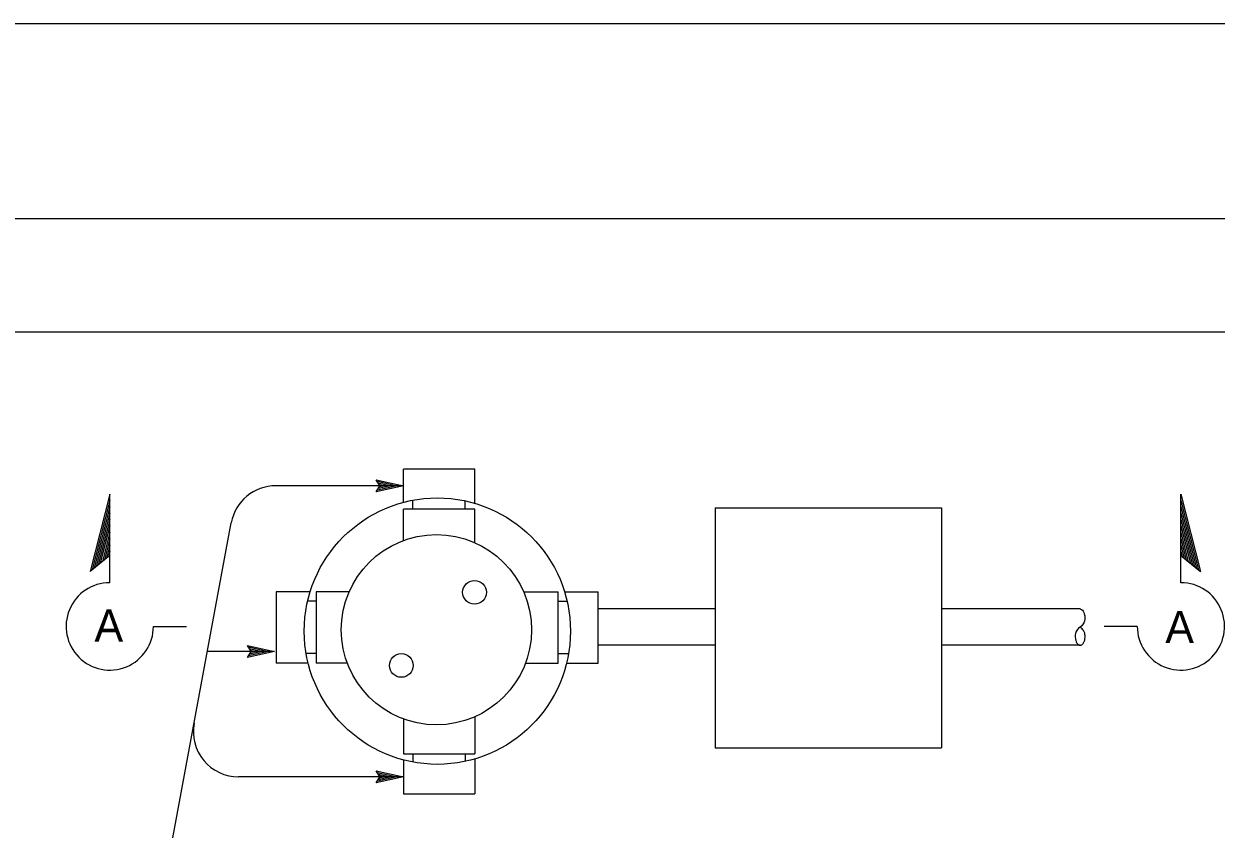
# Model space of a CAD drawing. Extents: x -893 to 867, y -474 to 712.
# Drawn here: x -593.6 to -330.3, y 534.2 to 712 of the extents above; entities that cross this region are included whole.
import ezdxf

# ---------------------------------------------------------------- set-up
doc = ezdxf.new("R2010")
doc.units = 0
for name, color, linetype in [('202 Dropout', 7, 'Continuous'), ('22 Misc Cnst Det', 7, 'Continuous'), ('56 Stage 3 Anno', 7, 'Continuous'), ('57 Undefined', 7, 'Continuous'), ('60 Nongeo Data', 7, 'Continuous'), ('border_PLOTTING-ELEMENTS', 7, 'Continuous'), ('border_rw_22x34_Cut_Lines', 7, 'Continuous')]:
    doc.layers.add(name, color=color, linetype=linetype)

msp = doc.modelspace()

# ---------------------------------------------------------------- linework, layer by layer
at = {"layer": '202 Dropout'}
msp.add_line((-813.46, 643.96), (811.55, 643.96), dxfattribs=at)
at = {"layer": '22 Misc Cnst Det'}
for p, q in [((-574.66, 608.13), (-579.01, 591.08)), ((-574.66, 606.73), (-578.56, 591.45)), ((-574.66, 588.6), (-574.66, 608.13)), ((-338.12, 608.13), (-333.77, 591.08)), ((-338.12, 588.6), (-338.12, 608.13)), ((-338.12, 606.73), (-334.22, 591.45)), ((-574.66, 605.33), (-578.11, 591.81)), ((-574.66, 603.93), (-577.65, 592.18)), ((-338.12, 605.33), (-334.67, 591.81)), ((-338.12, 603.93), (-335.12, 592.18)), ((-574.66, 602.53), (-577.2, 592.54)), ((-574.66, 601.12), (-576.75, 592.91)), ((-338.12, 602.53), (-335.57, 592.54)), ((-338.12, 601.12), (-336.02, 592.91)), ((-574.66, 599.72), (-576.3, 593.27)), ((-574.66, 598.32), (-575.85, 593.64)), ((-338.12, 599.72), (-336.48, 593.27)), ((-338.12, 598.32), (-336.93, 593.64)), ((-574.66, 596.92), (-575.4, 594)), ((-574.66, 595.51), (-574.95, 594.37)), ((-338.12, 596.92), (-337.38, 594)), ((-338.12, 595.51), (-337.83, 594.37)), ((-574.66, 594.6), (-579.01, 591.08)), ((-338.12, 594.6), (-333.77, 591.08)), ((-565.01, 578.96), (-557.68, 578.96)), ((-347.76, 578.96), (-355.1, 578.96))]:
    msp.add_line(p, q, dxfattribs=at)
for centre, start, end in [((-574.66, 578.96), 90, 0.0005), ((-338.12, 578.96), 179.9995, 90)]:
    msp.add_arc(centre, 9.64, start, end, dxfattribs=at)
at = {"layer": '56 Stage 3 Anno'}
for p, q in [((-515.01, 610), (-515.81, 611.34)), ((-515.81, 611.34), (-515.81, 611.34)), ((-515.81, 611.34), (-509.81, 610)), ((-515.59, 610.98), (-511.19, 610)), ((-509.81, 610), (-538, 610)), ((-509.81, 610), (-515.81, 608.67)), ((-515.81, 608.67), (-515.01, 610)), ((-515.81, 608.67), (-515.81, 608.67)), ((-511.2, 609.99), (-515.57, 609.02)), ((-512.57, 610), (-515.39, 609.37)), ((-515.36, 610.62), (-512.57, 610)), ((-515.18, 610.27), (-513.95, 610)), ((-513.95, 610), (-515.16, 609.73)), ((-509.81, 610), (-509.81, 610)), ((-562.38, 523.46), (-547.83, 601.82)), ((-543.45, 573.43), (-544.25, 574.77)), ((-544.25, 574.77), (-544.25, 574.77)), ((-544.25, 574.77), (-538.25, 573.43)), ((-544.03, 574.42), (-539.63, 573.43)), ((-543.8, 574.06), (-541.01, 573.44)), ((-538.25, 573.43), (-553.1, 573.43)), ((-538.25, 573.43), (-544.25, 572.1)), ((-544.25, 572.1), (-543.45, 573.43)), ((-544.25, 572.1), (-544.25, 572.1)), ((-539.64, 573.43), (-544.01, 572.46)), ((-541.01, 573.44), (-543.83, 572.81)), ((-543.62, 573.71), (-542.39, 573.44)), ((-542.39, 573.44), (-543.6, 573.17)), ((-538.25, 573.43), (-538.25, 573.43)), ((-509.81, 545.75), (-546.21, 545.75)), ((-515.01, 545.75), (-515.81, 547.09)), ((-515.81, 547.09), (-515.81, 547.09)), ((-515.81, 547.09), (-509.81, 545.75)), ((-509.81, 545.75), (-515.81, 544.42)), ((-515.81, 544.42), (-515.01, 545.75)), ((-515.59, 546.73), (-511.19, 545.75)), ((-511.2, 545.74), (-515.57, 544.78)), ((-512.57, 545.75), (-515.4, 545.12)), ((-515.36, 546.37), (-512.57, 545.75)), ((-515.18, 546.03), (-513.95, 545.75)), ((-513.95, 545.75), (-515.16, 545.48)), ((-509.81, 545.75), (-509.81, 545.75)), ((-515.81, 544.42), (-515.81, 544.42))]:
    msp.add_line(p, q, dxfattribs=at)
for centre, start, end in [((-538, 600), 90, 169.4819), ((-546.21, 555.75), 169.4819, 270)]:
    msp.add_arc(centre, 10, start, end, dxfattribs=at)
at = {"layer": '60 Nongeo Data'}
for p, q in [((-509.81, 606.34), (-509.81, 613.65)), ((-494.06, 613.65), (-509.81, 613.65)), ((-509.81, 606.59), (-509.81, 613.65)), ((-494.06, 613.65), (-509.81, 613.65)), ((-494.06, 606.12), (-494.06, 613.65)), ((-494.06, 606.12), (-494.06, 613.65)), ((-507.71, 604.82), (-507.71, 606.82)), ((-496.16, 604.82), (-496.16, 606.66)), ((-494.06, 604.82), (-509.81, 604.82)), ((-509.81, 597.92), (-509.81, 604.82)), ((-494.06, 604.82), (-509.81, 604.82)), ((-509.81, 597.92), (-509.81, 604.82)), ((-509.81, 603.09), (-509.81, 603.09)), ((-509.81, 603.09), (-509.81, 603.09)), ((-494.06, 597.5), (-494.06, 604.82)), ((-494.06, 597.5), (-494.06, 604.82)), ((-494.06, 603.09), (-494.06, 603.09)), ((-494.06, 603.09), (-494.06, 603.09)), ((-440.98, 605.13), (-390.98, 605.13)), ((-440.98, 605.13), (-440.98, 552.13)), ((-390.98, 605.13), (-390.98, 552.13)), ((-530.4, 586.62), (-537.92, 586.62)), ((-537.92, 586.62), (-537.92, 570.87)), ((-537.92, 586.62), (-537.92, 570.87)), ((-530.4, 586.62), (-537.92, 586.62)), ((-537.92, 586.62), (-537.92, 570.87)), ((-537.92, 586.62), (-537.92, 570.87)), ((-529.1, 586.62), (-529.1, 570.87)), ((-521.78, 586.62), (-529.1, 586.62)), ((-529.1, 586.62), (-529.1, 570.87)), ((-521.78, 586.62), (-529.1, 586.62)), ((-527.37, 586.62), (-527.37, 586.62)), ((-527.37, 586.62), (-527.37, 586.62)), ((-483.28, 586.62), (-475.62, 586.62)), ((-483.28, 586.62), (-475.62, 586.62)), ((-478.11, 586.62), (-478.11, 586.62)), ((-478.11, 586.62), (-478.11, 586.62)), ((-475.62, 570.87), (-475.62, 586.62)), ((-474.24, 586.62), (-466.78, 586.62)), ((-466.78, 570.87), (-466.78, 586.62)), ((-529.1, 584.52), (-530.97, 584.52)), ((-529.1, 584.52), (-530.97, 584.52)), ((-529.1, 584.52), (-530.97, 584.52)), ((-529.1, 584.52), (-530.97, 584.52)), ((-475.62, 584.52), (-473.68, 584.52)), ((-475.62, 584.52), (-473.68, 584.52)), ((-440.98, 582.81), (-466.78, 582.81)), ((-360.35, 582.81), (-390.98, 582.81)), ((-440.98, 574.81), (-466.78, 574.81)), ((-360.35, 574.81), (-390.98, 574.81)), ((-529.1, 572.97), (-531.31, 572.97)), ((-529.1, 572.97), (-531.31, 572.97)), ((-529.1, 572.97), (-531.31, 572.97)), ((-529.1, 572.97), (-531.31, 572.97)), ((-475.62, 572.97), (-473.34, 572.97)), ((-475.62, 572.97), (-473.34, 572.97)), ((-530.87, 570.87), (-537.92, 570.87)), ((-530.87, 570.87), (-537.92, 570.87)), ((-530.87, 570.87), (-537.92, 570.87)), ((-530.87, 570.87), (-537.92, 570.87)), ((-522.2, 570.87), (-529.1, 570.87)), ((-522.2, 570.87), (-529.1, 570.87)), ((-527.37, 570.87), (-527.37, 570.87)), ((-527.37, 570.87), (-527.37, 570.87)), ((-482.86, 570.87), (-475.62, 570.87)), ((-482.86, 570.87), (-475.62, 570.87)), ((-473.78, 570.87), (-466.78, 570.87)), ((-473.78, 570.87), (-466.78, 570.87)), ((-509.81, 558.53), (-509.81, 550.84)), ((-509.81, 558.53), (-509.81, 550.84)), ((-494.06, 559.01), (-494.06, 550.84)), ((-494.06, 559.01), (-494.06, 550.84)), ((-509.81, 552.57), (-509.81, 552.57)), ((-509.81, 552.57), (-509.81, 552.57)), ((-509.81, 550.84), (-494.06, 550.84)), ((-509.81, 550.84), (-494.06, 550.84)), ((-507.71, 550.84), (-507.71, 548.97)), ((-507.71, 550.84), (-507.71, 548.97)), ((-496.16, 550.84), (-496.16, 549.17)), ((-496.16, 550.84), (-496.16, 549.17)), ((-494.06, 552.57), (-494.06, 552.57)), ((-494.06, 552.57), (-494.06, 552.57)), ((-440.98, 552.13), (-390.98, 552.13)), ((-509.81, 549.48), (-509.81, 542.01)), ((-509.81, 549.48), (-509.81, 542.01)), ((-494.06, 549.7), (-494.06, 542.01)), ((-494.06, 549.7), (-494.06, 542.01)), ((-494.06, 549.28), (-494.06, 546.12)), ((-494.06, 549.28), (-494.06, 546.12)), ((-509.81, 542.01), (-494.06, 542.01)), ((-509.81, 542.01), (-494.06, 542.01))]:
    msp.add_line(p, q, dxfattribs=at)
msp.add_lwpolyline([(-360.37, 582.8), (-360.26, 582.78), (-360.04, 582.69), (-359.85, 582.52), (-359.7, 582.33), (-359.57, 582.06), (-359.45, 581.71), (-359.37, 581.3), (-359.33, 580.93), (-359.34, 580.52), (-359.42, 580.11), (-359.58, 579.72), (-359.82, 579.33), (-360.03, 579.08), (-360.36, 578.81), (-360.72, 578.54), (-360.98, 578.27), (-361.24, 577.85), (-361.4, 577.42), (-361.46, 577.13), (-361.47, 576.63), (-361.43, 576.21), (-361.34, 575.85), (-361.24, 575.57), (-361.09, 575.27), (-360.89, 575.03), (-360.74, 574.91), (-360.57, 574.83), (-360.37, 574.8), (-360.16, 574.83), (-359.99, 574.92), (-359.86, 575.02), (-359.69, 575.22), (-359.55, 575.46), (-359.46, 575.65), (-359.37, 575.95), (-359.3, 576.27), (-359.27, 576.6), (-359.27, 576.87), (-359.3, 577.21), (-359.36, 577.47), (-359.47, 577.76), (-359.53, 577.9), (-359.65, 578.08), (-359.75, 578.23), (-359.94, 578.44), (-360.11, 578.6), (-360.25, 578.71), (-360.36, 578.79)], dxfattribs=at)
for centre, radius in [((-502.32, 577.91), 29.4), ((-502.32, 577.91), 29.4), ((-502.53, 578.22), 21), ((-502.53, 578.22), 21), ((-494.11, 586.48), 2.62), ((-510.28, 570.35), 2.62)]:
    msp.add_circle(centre, radius, dxfattribs=at)
at = {"layer": 'border_PLOTTING-ELEMENTS'}
for points in [[(-893.46, -474.04), (866.55, -474.04), (866.55, 711.96), (-893.46, 711.96)], [(-863.46, 668.96), (836.55, 668.96), (836.55, -431.04), (-863.46, -431.04)]]:
    msp.add_lwpolyline(points, close=True, dxfattribs=at)
at = {"layer": 'border_rw_22x34_Cut_Lines'}
msp.add_lwpolyline([(-863.46, 668.96), (836.55, 668.96), (836.55, -431.04), (-863.46, -431.04)], close=True, dxfattribs=at)

# ---------------------------------------------------------------- texts
at = {"layer": '57 Undefined'}
for p in [(-578.04, 575.61), (-341.56, 575.28)]:
    msp.add_text('A', height=7.09, dxfattribs=at).set_placement(p)

doc.saveas('drawing.dxf')
